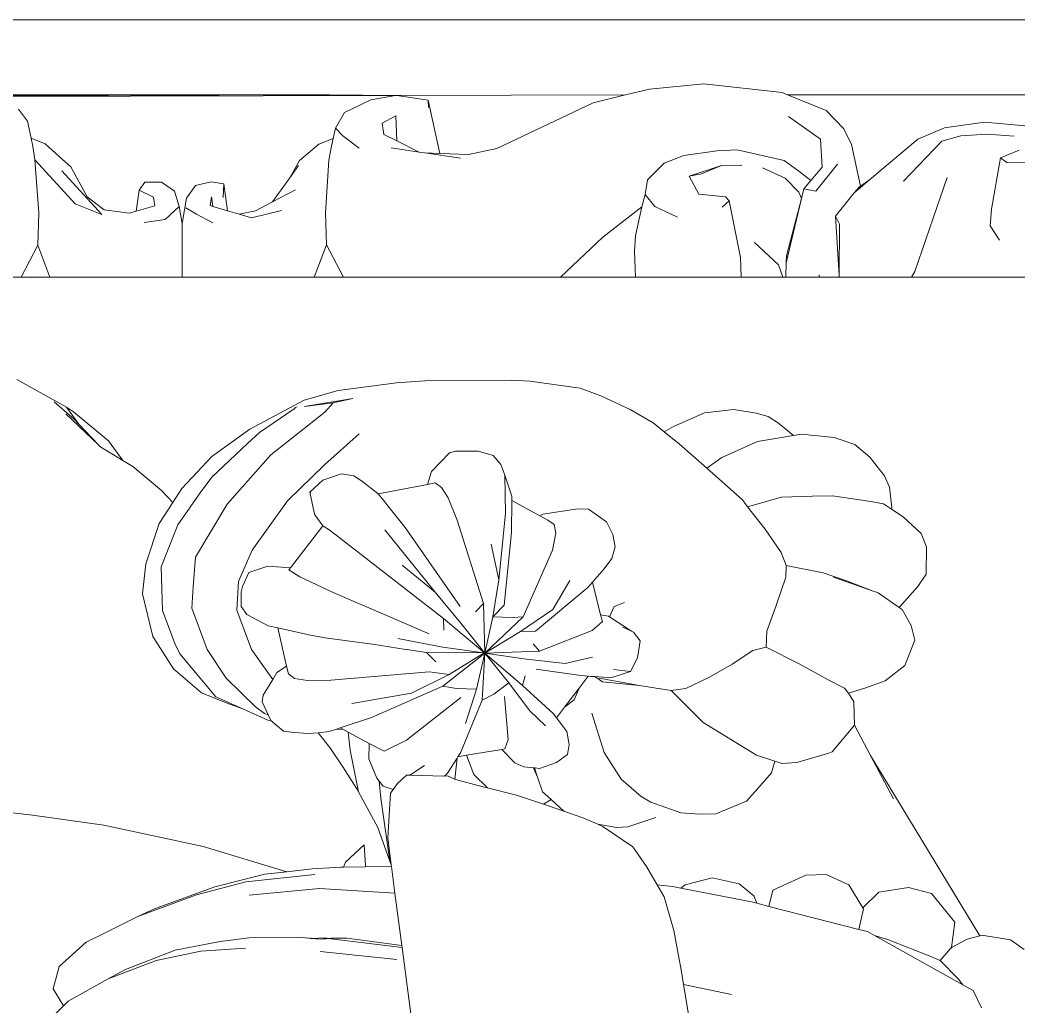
# Model space of a CAD drawing. Header units: millimetres. Extents: x 75500 to 345360, y -224327 to 19532.
# Drawn here: x 218877.2 to 219018.9, y 12338.1 to 12478 of the extents above; entities that cross this region are included whole.
import ezdxf

# ---------------------------------------------------------------- set-up
doc = ezdxf.new("R2010")
doc.units = ezdxf.units.MM
doc.header["$LTSCALE"] = 0.01
doc.layers.add('hatch', color=251, linetype='Continuous', lineweight=0)

# ---------------------------------------------------------------- blocks, each defined once
blk = doc.blocks.new('GANESH')
at = {"layer": 'hatch'}
for p, q in [((966931.471, -140963.904), (966931.471, -141110.717)), ((966936.322, -140997.708), (966936.323, -140970.204)), ((966938.249, -140983.253), (966938.408, -140981.622)), ((966948.154, -140981.259), (966948.154, -140989.677)), ((966940.71, -140983.498), (966940.725, -140982.247)), ((966991.096, -140983.254), (966991.72, -140982.373)), ((966938.882, -140984.776), (966939, -140983.017)), ((966940.416, -140983.903), (966939.904, -140982.699)), ((966938.249, -140983.253), (966938.093, -140984.943)), ((966940.71, -140983.498), (966940.416, -140983.903)), ((966990.791, -140985.108), (966991.096, -140983.254)), ((966940.416, -140983.903), (966943.744, -140984.487)), ((966945.738, -140983.973), (966944.813, -140984.563)), ((966938.468, -140987.528), (966938.093, -140984.943)), ((966938.986, -140986.485), (966938.882, -140984.776)), ((966944.813, -140984.563), (966943.744, -140984.487)), ((966990.791, -140985.108), (966990.847, -140985.243)), ((966979.158, -140992.326), (966990.847, -140985.243)), ((966990.847, -140985.243), (966991.062, -140986.074)), ((966994.387, -140985.683), (966994.021, -140986.339)), ((966995.51, -140985.141), (966994.387, -140985.683)), ((966994.021, -140986.339), (966990.823, -140992.079)), ((966991.609, -140987.08), (966991.062, -140986.074)), ((966994.021, -140986.339), (966993.661, -140986.629)), ((966938.986, -140986.485), (966939.338, -140987.713)), ((966989.953, -140986.858), (966988.096, -140988.388)), ((966991.609, -140987.08), (966989.953, -140986.858)), ((966993.661, -140986.629), (966992.436, -140987.82)), ((966938.468, -140987.528), (966939.19, -140989.268)), ((966941.927, -140990.203), (966939.338, -140987.713)), ((966944.314, -140988.279), (966941.675, -140987.358)), ((966991.656, -140987.121), (966991.609, -140987.08)), ((966991.674, -140987.147), (966992.436, -140987.82)), ((966947.78, -140989.451), (966944.314, -140988.279)), ((966992.436, -140987.82), (966992.133, -140988.521)), ((966964.753, -140989.048), (966965.633, -140988.711)), ((966967.395, -140988.717), (966965.633, -140988.711)), ((966967.395, -140988.717), (966968.205, -140989.262)), ((966987.717, -140989.877), (966988.096, -140988.388)), ((966992.133, -140988.521), (966991.099, -140991.162)), ((966941.834, -140992.389), (966939.19, -140989.268)), ((966948.154, -140989.677), (966947.78, -140989.451)), ((966964.753, -140989.048), (966963.692, -140990.209)), ((966969.561, -140990.467), (966968.205, -140989.262)), ((966970.722, -140989.695), (966971.682, -140989.458)), ((966971.682, -140989.458), (966973.329, -140990.117)), ((966948.154, -140989.677), (966948.154, -140994.364)), ((966963.692, -140990.209), (966963.181, -140990.981)), ((966969.691, -140990.281), (966969.561, -140990.467)), ((966969.691, -140990.281), (966970.722, -140989.695)), ((966973.329, -140990.117), (966974.304, -140991.383)), ((966988.022, -140991.8), (966987.717, -140989.877)), ((966963.084, -140990.947), (966961.767, -140991.093)), ((966963.084, -140990.947), (966963.181, -140990.981)), ((966969.561, -140990.467), (966968.617, -140991.829)), ((966979.158, -140992.326), (966981.964, -140990.838)), ((966961.025, -140991.425), (966959.808, -140992.378)), ((966961.025, -140991.425), (966961.767, -140991.093)), ((966962.848, -140991.482), (966962.679, -140992.304)), ((966963.181, -140990.981), (966962.848, -140991.482)), ((966974.785, -140992.71), (966974.304, -140991.383)), ((966991.099, -140991.162), (966990.823, -140992.079)), ((966967.596, -140994.738), (966968.497, -140992.154)), ((966967.84, -140993.883), (966968.497, -140992.154)), ((966968.497, -140992.154), (966968.549, -140992.006)), ((966968.549, -140992.006), (966968.617, -140991.829)), ((966989.032, -140992.842), (966988.022, -140991.8)), ((966990.823, -140992.079), (966990.57, -140992.533)), ((966941.834, -140992.389), (966942.248, -140992.986)), ((966942.682, -140993.389), (966941.834, -140992.389)), ((966958.989, -140993.342), (966959.808, -140992.378)), ((966962.679, -140992.304), (966962.316, -140994.804)), ((966974.785, -140992.71), (966975.108, -140993.767)), ((966977.192, -140993.371), (966979.158, -140992.326)), ((966987.531, -140993.734), (966989.032, -140992.842)), ((966989.032, -140992.842), (966989.092, -140992.789)), ((966990.426, -140993.094), (966989.092, -140992.789)), ((966990.426, -140993.094), (966990.57, -140992.533)), ((966939.549, -140993.562), (966942.248, -140992.986)), ((966942.248, -140992.986), (966942.287, -140993.042)), ((966942.682, -140993.389), (966942.287, -140993.042)), ((966944.185, -140994.595), (966942.682, -140993.389)), ((966958.549, -140994.698), (966958.989, -140993.342)), ((966975.673, -140993.42), (966975.108, -140993.767)), ((966975.673, -140993.42), (966977.192, -140993.371)), ((966978.92, -140994.829), (966977.192, -140993.371)), ((966988.934, -140998.934), (966990.426, -140993.094)), ((966937.337, -140995.207), (966938.529, -140994.057)), ((966939.549, -140993.562), (966938.529, -140994.057)), ((966967.303, -140995.402), (966967.84, -140993.883)), ((966974.245, -140995.082), (966974.792, -140994.024)), ((966975.108, -140993.767), (966974.792, -140994.024)), ((966986.861, -140995.203), (966987.531, -140993.734)), ((966942.561, -140995.874), (966940.826, -140994.47)), ((966944.703, -140994.348), (966944.185, -140994.595)), ((966948.029, -140994.363), (966944.185, -140994.595)), ((966948.029, -140994.363), (966944.703, -140994.348)), ((966948.154, -140994.364), (966948.029, -140994.363)), ((966948.154, -140994.364), (966948.154, -140995.662)), ((966958.549, -140994.698), (966958.326, -140996.814)), ((966962.346, -140996.105), (966962.316, -140994.804)), ((966978.92, -140994.829), (966978.993, -140995.036)), ((966937.337, -140995.207), (966936.322, -140997.708)), ((966941.016, -140995.467), (966939.193, -140995.575)), ((966941.878, -140996.198), (966941.016, -140995.467)), ((966967.303, -140995.402), (966966.845, -140997.802)), ((966973.206, -140996.963), (966974.245, -140995.082)), ((966979.6, -140997.103), (966978.993, -140995.036)), ((966986.918, -140996.529), (966986.861, -140995.203)), ((966939.193, -140995.575), (966937.733, -140997.659)), ((966942.561, -140995.874), (966942.423, -140996.66)), ((966948.154, -140995.662), (966948.001, -140995.662)), ((966948.154, -140995.662), (966948.154, -140997.821)), ((966962.409, -140998.107), (966962.346, -140996.105)), ((966941.878, -140996.198), (966941.283, -140996.978)), ((966942.423, -140996.66), (966941.878, -140996.198)), ((966942.423, -140996.66), (966943.038, -140996.819)), ((966986.918, -140996.529), (966987.889, -140998.662)), ((966940.572, -140997.938), (966941.283, -140996.978)), ((966942.634, -140996.976), (966941.723, -140997.874)), ((966943.038, -140996.819), (966942.634, -140996.976)), ((966943.038, -140996.819), (966947.226, -140997.804)), ((966943.038, -140996.819), (966946.772, -140997.783)), ((966957.615, -140998.297), (966958.413, -140997.336)), ((966958.413, -140997.336), (966958.326, -140996.814)), ((966958.804, -140999.659), (966958.413, -140997.336)), ((966973.206, -140996.963), (966972.136, -140999.107)), ((966979.675, -140998.053), (966979.6, -140997.103)), ((966935.623, -141003.15), (966936.179, -140998.062)), ((966936.322, -140997.708), (966936.179, -140998.062)), ((966940.572, -140997.938), (966939.9, -141000.974)), ((966941.723, -140997.874), (966941.057, -140999.348)), ((966947.226, -140997.804), (966946.772, -140997.783)), ((966948.154, -140997.821), (966947.226, -140997.804)), ((966948.154, -140998.011), (966947.34, -140998.3)), ((966948.154, -140997.821), (966948.154, -140998.011)), ((966948.154, -140998.011), (966948.154, -141000.726)), ((966966.845, -140997.802), (966966.003, -140998.134)), ((966967.585, -140997.836), (966966.845, -140997.802)), ((966969.42, -140998.449), (966967.585, -140997.836)), ((966979.515, -140998.548), (966979.675, -140998.053)), ((966947.34, -140998.3), (966945.889, -140999.856)), ((966957.615, -140998.297), (966957.179, -140998.981)), ((966962.409, -140998.107), (966963.039, -141000.305)), ((966966.003, -140998.134), (966964.474, -140999.157)), ((966971.099, -140999.056), (966969.42, -140998.449)), ((966979.132, -140999.728), (966979.515, -140998.548)), ((966980.28, -140998.764), (966979.515, -140998.548)), ((966988.934, -140998.934), (966987.889, -140998.662)), ((966956.965, -140999.76), (966957.179, -140998.981)), ((966963.039, -141000.305), (966964.474, -140999.157)), ((966972.136, -140999.107), (966971.099, -140999.056)), ((966972.355, -140999.966), (966972.136, -140999.107)), ((966980.28, -140998.764), (966981.296, -140999.639)), ((966988.736, -140999.708), (966988.934, -140998.934)), ((966956.965, -140999.76), (966956.726, -141001.192)), ((966959.838, -141001.974), (966958.804, -140999.659)), ((966973.241, -141001.307), (966972.355, -140999.966)), ((966979.132, -140999.728), (966977.008, -141003.189)), ((966982.105, -141000.387), (966981.296, -140999.639)), ((966988.248, -140999.902), (966987.467, -141000.852)), ((966988.736, -140999.708), (966988.248, -140999.902)), ((966988.645, -141000.063), (966988.736, -140999.708)), ((966960.532, -141002.957), (966962.582, -141000.636)), ((966962.582, -141000.636), (966963.039, -141000.305)), ((966982.105, -141000.387), (966982.931, -141002.364)), ((966988.645, -141000.063), (966987.749, -141004.631)), ((966939.948, -141002.293), (966939.9, -141000.974)), ((966940.909, -141002.008), (966940.883, -141000.686)), ((966943.193, -141001.501), (966946.87, -141000.763)), ((966946.87, -141000.763), (966948.154, -141000.726)), ((966948.154, -141000.726), (966948.154, -141007.58)), ((966956.933, -141003.098), (966956.726, -141001.192)), ((966973.241, -141001.307), (966974.075, -141002.777)), ((966987.467, -141000.852), (966987.078, -141002.614)), ((966942.932, -141001.736), (966942.764, -141003.468)), ((966943.193, -141001.501), (966942.932, -141001.736)), ((966943.607, -141001.949), (966943.193, -141001.501)), ((966994.649, -141001.343), (966993.999, -141004.46)), ((966939.948, -141002.293), (966940.258, -141004.445)), ((966941.606, -141004.093), (966940.909, -141002.008)), ((966941.44, -141003.296), (966940.909, -141002.008)), ((966959.838, -141001.974), (966960.532, -141002.957)), ((966982.931, -141002.364), (966982.949, -141003.425)), ((966935.959, -141006.663), (966935.623, -141003.15)), ((966957.827, -141005.122), (966956.933, -141003.098)), ((966958.977, -141004.718), (966960.532, -141002.957)), ((966974.811, -141004.32), (966974.075, -141002.777)), ((966974.938, -141005.258), (966977.008, -141003.189)), ((966987.078, -141002.614), (966987.548, -141004.348)), ((966941.44, -141003.296), (966941.606, -141004.093)), ((966942.764, -141003.468), (966941.606, -141004.093)), ((966982.88, -141004.629), (966982.949, -141003.425)), ((966993.999, -141004.46), (966999.016, -141003.622)), ((966940.749, -141005.707), (966940.258, -141004.445)), ((966974.938, -141005.258), (966974.811, -141004.32)), ((966987.548, -141004.348), (966987.749, -141004.631)), ((966993.041, -141004.62), (966993.999, -141004.46)), ((966944.253, -141004.848), (966943.575, -141006.316)), ((966957.827, -141005.122), (966958.162, -141005.717)), ((966958.977, -141004.718), (966958.162, -141005.717)), ((966982.88, -141004.629), (966982.173, -141006.59)), ((966987.643, -141005.172), (966987.529, -141006.18)), ((966987.749, -141004.631), (966987.643, -141005.172)), ((966990.497, -141005.086), (966988.311, -141005.724)), ((966990.497, -141005.086), (966993.041, -141004.62)), ((966941.825, -141006.793), (966940.749, -141005.707)), ((966958.162, -141005.717), (966957.588, -141006.421)), ((966974.938, -141005.258), (966974.704, -141006.784)), ((966987.529, -141006.18), (966988.311, -141005.724)), ((966943.575, -141006.316), (966942.776, -141006.954)), ((966956.73, -141007.923), (966957.588, -141006.421)), ((966983.787, -141008.063), (966983.175, -141006.263)), ((966986.355, -141006.863), (966987.529, -141006.18)), ((966936.334, -141008.224), (966935.959, -141006.663)), ((966942.776, -141006.954), (966941.825, -141006.793)), ((966943.591, -141007.171), (966942.776, -141006.954)), ((966974.704, -141006.784), (966974.61, -141007.312)), ((966981.813, -141007.218), (966982.173, -141006.59)), ((966986.355, -141006.863), (966985.067, -141007.75)), ((966943.591, -141007.171), (966945.556, -141009.706)), ((966945.462, -141007.57), (966943.591, -141007.171)), ((966946.47, -141007.641), (966945.462, -141007.57)), ((966948.154, -141007.58), (966946.47, -141007.641)), ((966948.154, -141007.58), (966948.154, -141012.443)), ((966971.15, -141007.7), (966971.091, -141007.831)), ((966971.718, -141007.267), (966971.15, -141007.7)), ((966972.816, -141007.454), (966971.718, -141007.267)), ((966973.708, -141007.903), (966972.816, -141007.454)), ((966974.14, -141009.926), (966974.61, -141007.312)), ((966974.386, -141009.72), (966974.61, -141007.312)), ((966980.69, -141008.5), (966981.813, -141007.218)), ((966983.763, -141009.694), (966985.067, -141007.75)), ((966936.373, -141023.062), (966936.334, -141008.224)), ((966936.839, -141010.326), (966936.334, -141008.224)), ((966956.73, -141007.923), (966955.83, -141009.832)), ((966969.228, -141008.294), (966969.501, -141008.971)), ((966970.174, -141009.26), (966971.091, -141007.831)), ((966971.091, -141007.831), (966970.837, -141008.389)), ((966973.708, -141007.903), (966973.579, -141009.01)), ((966974.111, -141009.178), (966973.708, -141007.903)), ((966983.787, -141008.063), (966983.827, -141008.817)), ((966964.002, -141009.458), (966964.819, -141009.052)), ((966965.634, -141008.888), (966964.819, -141009.052)), ((966966.378, -141009.115), (966965.634, -141008.888)), ((966970.174, -141009.26), (966969.501, -141008.971)), ((966980.69, -141008.5), (966978.961, -141009.614)), ((966983.615, -141010.029), (966983.827, -141008.817)), ((966945.556, -141009.706), (966948.154, -141012.443)), ((966963.177, -141010.635), (966964.002, -141009.458)), ((966967.048, -141009.6), (966966.378, -141009.115)), ((966967.048, -141009.6), (966967.908, -141010.365)), ((966970.034, -141009.836), (966970.127, -141009.334)), ((966970.034, -141009.836), (966970.461, -141009.713)), ((966970.127, -141009.334), (966970.174, -141009.26)), ((966971.046, -141010.388), (966970.461, -141009.713)), ((966974.111, -141009.178), (966974.042, -141010.212)), ((966974.386, -141009.72), (966974.042, -141010.212)), ((966978.961, -141009.614), (966976.413, -141010.402)), ((966983.763, -141009.694), (966983.615, -141010.029)), ((966939.794, -141016.577), (966936.839, -141010.326)), ((966955.343, -141011.16), (966955.83, -141009.832)), ((966967.908, -141010.365), (966970.034, -141009.836)), ((966967.908, -141010.365), (966968.272, -141010.663)), ((966973.199, -141012.143), (966972.78, -141010.367)), ((966974.042, -141010.212), (966974.024, -141010.482)), ((966983.615, -141010.029), (966983.186, -141010.996)), ((966963.177, -141010.635), (966963.17, -141011.324)), ((966968.272, -141010.663), (966971.102, -141014.063)), ((966972.389, -141013.794), (966971.046, -141010.388)), ((966973.973, -141011.131), (966974.011, -141010.648)), ((966974.011, -141010.648), (966974.024, -141010.482)), ((966974.785, -141011.239), (966974.011, -141010.648)), ((966983.186, -141010.996), (966982.771, -141012.219)), ((966954.896, -141014.422), (966955.343, -141011.16)), ((966963.517, -141013.593), (966963.17, -141011.324)), ((966973.973, -141011.131), (966973.554, -141014.03)), ((966975.535, -141011.561), (966974.785, -141011.239)), ((966976.011, -141012.176), (966974.785, -141011.239)), ((966976.011, -141012.176), (966975.535, -141011.561)), ((966969.681, -141012.933), (966967.819, -141011.832)), ((966972.907, -141014.638), (966973.199, -141012.143)), ((966976.702, -141012.704), (966976.011, -141012.176)), ((966977.594, -141012.029), (966976.702, -141012.704)), ((966978.433, -141011.877), (966977.594, -141012.029)), ((966978.433, -141011.877), (966979.084, -141011.996)), ((966979.084, -141011.996), (966979.611, -141012.7)), ((966982.771, -141012.219), (966982.013, -141013.045)), ((966982.771, -141012.219), (966982.318, -141013.554)), ((966948.154, -141012.443), (966948.154, -141026.514)), ((966964.17, -141012.855), (966963.903, -141013.267)), ((966964.731, -141012.739), (966964.17, -141012.855)), ((966965.834, -141012.962), (966964.731, -141012.739)), ((966970.17, -141014.866), (966965.834, -141012.962)), ((966969.681, -141012.933), (966971.125, -141015.042)), ((966974.618, -141014.911), (966976.425, -141012.914)), ((966976.702, -141012.704), (966976.425, -141012.914)), ((966979.611, -141012.7), (966979.993, -141013.811)), ((966963.619, -141013.784), (966963.517, -141013.593)), ((966963.619, -141013.784), (966963.903, -141013.267)), ((966976.245, -141014.462), (966977.227, -141013.422)), ((966981.505, -141013.6), (966980.561, -141013.925)), ((966982.013, -141013.045), (966981.505, -141013.6)), ((966982.318, -141013.554), (966981.727, -141015.293)), ((966982.318, -141013.554), (966982.013, -141013.045)), ((966962.614, -141015.607), (966963.619, -141013.784)), ((966971.102, -141014.063), (966971.125, -141015.042)), ((966972.389, -141013.794), (966971.922, -141014.22)), ((966972.389, -141013.794), (966972.519, -141017.349)), ((966979.951, -141014.19), (966979.882, -141014.812)), ((966979.951, -141014.19), (966980.561, -141013.925)), ((966979.957, -141014.133), (966979.951, -141014.19)), ((966980.561, -141013.925), (966979.957, -141014.133)), ((966979.963, -141014.083), (966979.957, -141014.133)), ((966979.963, -141014.083), (966979.993, -141013.811)), ((966954.896, -141014.422), (966954.828, -141015.631)), ((966972.519, -141017.349), (966970.17, -141014.866)), ((966970.17, -141014.866), (966970.203, -141015.565)), ((966972.519, -141017.349), (966972.907, -141014.638)), ((966974.618, -141014.911), (966973.987, -141014.734)), ((966976.245, -141014.462), (966974.439, -141015.8)), ((966979.882, -141014.812), (966979.633, -141015.41)), ((966971.125, -141015.042), (966972.519, -141017.349)), ((966974.618, -141014.911), (966972.519, -141017.349)), ((966979.633, -141015.41), (966978.762, -141016.255)), ((966981.727, -141015.293), (966981.255, -141017.185)), ((966954.842, -141020.946), (966954.828, -141015.631)), ((966960.982, -141016.05), (966960.293, -141016.31)), ((966960.982, -141016.05), (966962.34, -141015.605)), ((966963.475, -141016), (966960.982, -141016.05)), ((966962.614, -141015.607), (966962.34, -141015.605)), ((966964.694, -141015.622), (966962.614, -141015.607)), ((966967.772, -141016.438), (966963.475, -141016)), ((966969.406, -141016.088), (966964.694, -141015.622)), ((966969.406, -141016.088), (966970.173, -141016.826)), ((966970.203, -141015.565), (966970.173, -141016.826)), ((966972.519, -141017.349), (966974.439, -141015.8)), ((966975.174, -141016.774), (966974.439, -141015.8)), ((966978.116, -141015.826), (966975.332, -141016.063)), ((966978.714, -141016.048), (966978.116, -141015.826)), ((966978.762, -141016.255), (966978.714, -141016.048)), ((966939.794, -141016.577), (966940.2, -141018.405)), ((966959.435, -141017.788), (966959.713, -141016.81)), ((966959.713, -141016.81), (966960.293, -141016.31)), ((966965.464, -141016.947), (966967.772, -141016.438)), ((966970.173, -141016.826), (966967.772, -141016.438)), ((966972.519, -141017.349), (966970.173, -141016.826)), ((966975.556, -141017.519), (966975.174, -141016.774)), ((966979.137, -141018.533), (966978.762, -141016.255)), ((966963.905, -141019.134), (966969.302, -141017.441)), ((966972.519, -141017.349), (966969.302, -141017.441)), ((966969.834, -141017.96), (966969.302, -141017.441)), ((966972.519, -141017.349), (966970.276, -141020.031)), ((966972.519, -141017.349), (966970.585, -141018.908)), ((966972.507, -141017.433), (966972.123, -141020.067)), ((966972.475, -141021.126), (966972.507, -141017.433)), ((966972.507, -141017.433), (966972.519, -141017.349)), ((966972.538, -141017.456), (966972.507, -141017.433)), ((966972.519, -141017.349), (966974.664, -141020.08)), ((966974.857, -141017.886), (966972.519, -141017.349)), ((966975.556, -141017.519), (966972.519, -141017.349)), ((966972.538, -141017.456), (966973.892, -141019.657)), ((966981.255, -141017.185), (966980.391, -141018.062)), ((966981.202, -141017.396), (966980.731, -141019.175)), ((966981.255, -141017.185), (966981.202, -141017.396)), ((966959.43, -141019.256), (966959.435, -141017.788)), ((966974.857, -141017.886), (966974.819, -141019.178)), ((966977.078, -141018.611), (966974.857, -141017.886)), ((966978.979, -141018.936), (966975.556, -141017.519)), ((966980.391, -141018.062), (966979.137, -141018.533)), ((966940.2, -141018.405), (966940.126, -141020.274)), ((966979.243, -141019.105), (966979.137, -141018.533)), ((966940.423, -141018.927), (966940.088, -141021.234)), ((966959.43, -141019.256), (966959.538, -141019.642)), ((966963.905, -141019.134), (966962.457, -141019.734)), ((966969.499, -141018.944), (966964.378, -141022.509)), ((966970.585, -141018.908), (966968.556, -141020.562)), ((966974.819, -141019.178), (966974.664, -141020.08)), ((966978.161, -141022.422), (966975.397, -141018.916)), ((966979.243, -141019.105), (966978.979, -141018.936)), ((966979.316, -141019.152), (966979.243, -141019.105)), ((966980.678, -141019.299), (966979.316, -141019.152)), ((966980.289, -141019.775), (966979.316, -141019.152)), ((966980.678, -141019.299), (966980.479, -141019.763)), ((966980.731, -141019.175), (966980.678, -141019.299)), ((966959.538, -141019.642), (966960.734, -141020.809)), ((966962.457, -141019.734), (966961.776, -141020.17)), ((966965.084, -141026.713), (966970.276, -141020.031)), ((966971.02, -141020.009), (966970.276, -141020.031)), ((966972.123, -141020.067), (966971.578, -141022.988)), ((966973.892, -141019.657), (966973.722, -141020.95)), ((966973.892, -141019.657), (966975.116, -141022.096)), ((966974.664, -141020.08), (966976.688, -141024.707)), ((966980.289, -141019.775), (966980.489, -141019.966)), ((966980.432, -141022.217), (966980.489, -141019.966)), ((966980.489, -141019.966), (966980.479, -141019.763)), ((966940.126, -141020.274), (966936.673, -141021.034)), ((966940.126, -141020.274), (966940.088, -141021.234)), ((966961.776, -141020.17), (966961.486, -141020.575)), ((966961.582, -141021.071), (966961.486, -141020.575)), ((966968.556, -141020.562), (966964.526, -141023.837)), ((966966.808, -141022.715), (966968.556, -141020.562)), ((966973.079, -141020.537), (966972.475, -141021.126)), ((966936.673, -141021.034), (966936.373, -141023.062)), ((966937.136, -141021.006), (966936.673, -141021.034)), ((966940.088, -141021.234), (966940.034, -141021.606)), ((966955.006, -141023.074), (966954.842, -141020.946)), ((966960.734, -141020.809), (966961.582, -141021.071)), ((966962.2, -141024.262), (966961.582, -141021.071)), ((966971.273, -141020.95), (966968.581, -141027.181)), ((966972.273, -141022.433), (966972.475, -141021.126)), ((966974.277, -141027.33), (966973.722, -141020.95)), ((966980.432, -141022.217), (966979.794, -141021.273)), ((966940.034, -141021.606), (966939.311, -141023.059)), ((966940.034, -141021.606), (966939.769, -141023.435)), ((966964.378, -141022.509), (966962.744, -141023.811)), ((966971.928, -141024.639), (966972.282, -141022.463)), ((966972.273, -141022.433), (966972.282, -141022.463)), ((966975.116, -141022.096), (966975.772, -141025.976)), ((966978.878, -141023.889), (966978.161, -141022.422)), ((966980.428, -141022.424), (966980.432, -141022.217)), ((966980.958, -141023.018), (966980.428, -141022.424)), ((966991.609, -141022.716), (966996.078, -141022.133)), ((966936.321, -141027.43), (966936.373, -141023.143)), ((966936.373, -141023.062), (966936.367, -141023.105)), ((966936.373, -141023.143), (966936.367, -141023.105)), ((966936.446, -141050.574), (966936.373, -141023.143)), ((966936.658, -141024.752), (966936.373, -141023.143)), ((966939.311, -141023.059), (966937.689, -141023.13)), ((966938.173, -141024.008), (966937.689, -141023.13)), ((966939.311, -141023.059), (966938.894, -141023.897)), ((966955.006, -141023.074), (966955.487, -141026.863)), ((966980.958, -141023.018), (966981.348, -141023.286)), ((966981.348, -141023.286), (966981.134, -141023.944)), ((966981.348, -141023.286), (966981.604, -141023.462)), ((966986.356, -141023.402), (966988.072, -141023.178)), ((966987.772, -141028.076), (966988.072, -141023.178)), ((966988.072, -141023.178), (966991.468, -141022.734)), ((966990.991, -141026.29), (966991.468, -141022.734)), ((966991.609, -141022.716), (966991.013, -141027.521)), ((966991.468, -141022.734), (966991.609, -141022.716)), ((966991.849, -141028.036), (966992.382, -141023.061)), ((966938.894, -141023.897), (966938.173, -141024.008)), ((966962.2, -141024.262), (966962.717, -141023.846)), ((966962.744, -141023.811), (966962.717, -141023.846)), ((966978.366, -141024.847), (966978.878, -141023.889)), ((966981.134, -141023.944), (966980.816, -141024.195)), ((966981.604, -141023.462), (966984.49, -141023.645)), ((966986, -141023.501), (966981.918, -141024.103)), ((966983.829, -141024.28), (966986, -141023.501)), ((966984.49, -141023.645), (966986.231, -141023.418)), ((966986, -141023.501), (966986.231, -141023.418)), ((966986.231, -141023.418), (966986.356, -141023.402)), ((966986.356, -141023.402), (966986.372, -141025.106)), ((966962.166, -141024.289), (966961.341, -141025.351)), ((966962.166, -141024.289), (966962.2, -141024.262)), ((966980.625, -141024.345), (966979.368, -141024.869)), ((966980.816, -141024.195), (966980.625, -141024.345)), ((966981.918, -141024.103), (966980.816, -141024.195)), ((966983.829, -141024.28), (966981.507, -141025.536)), ((966936.658, -141024.752), (966937.469, -141026.462)), ((966971.523, -141027.726), (966971.928, -141024.639)), ((966977.358, -141026.734), (966976.688, -141024.707)), ((966977.637, -141026.211), (966978.366, -141024.847)), ((966978.366, -141024.847), (966979.368, -141024.869)), ((966986.291, -141025.086), (966984.948, -141025.181)), ((966986.073, -141026.376), (966984.948, -141025.181)), ((966986.372, -141025.106), (966986.291, -141025.086)), ((966986.372, -141025.106), (966986.394, -141026.521)), ((966939.791, -141025.51), (966938.978, -141026.563)), ((966956.535, -141029.04), (966956.019, -141025.914)), ((966956.294, -141027.18), (966956.019, -141025.914)), ((966960.29, -141027.719), (966958.303, -141025.494)), ((966960.888, -141026.651), (966961.017, -141025.854)), ((966961.017, -141025.854), (966961.341, -141025.351)), ((966978.801, -141026.078), (966981.507, -141025.536)), ((966979.882, -141026.552), (966981.305, -141025.645)), ((966981.507, -141025.536), (966981.305, -141025.645)), ((966938.486, -141027.042), (966937.469, -141026.462)), ((966948.154, -141026.514), (966946.044, -141027.619)), ((966948.154, -141026.514), (966948.154, -141028.41)), ((966977.358, -141026.734), (966977.455, -141026.552)), ((966977.455, -141026.552), (966977.637, -141026.211)), ((966977.455, -141026.552), (966977.46, -141027.044)), ((966978.801, -141026.078), (966977.637, -141026.211)), ((966979.882, -141026.552), (966978.624, -141027.412)), ((966986.394, -141026.521), (966986.073, -141026.376)), ((966986.394, -141026.521), (966986.387, -141026.696)), ((966990.984, -141027.336), (966990.991, -141026.29)), ((966938.978, -141026.563), (966938.486, -141027.042)), ((966939.156, -141027.182), (966938.486, -141027.042)), ((966939.525, -141028.119), (966939.156, -141027.182)), ((966939.657, -141027.287), (966939.156, -141027.182)), ((966956.117, -141029.069), (966955.487, -141026.863)), ((966956.294, -141027.18), (966956.535, -141029.04)), ((966956.894, -141027.725), (966956.294, -141027.18)), ((966960.888, -141026.651), (966961.307, -141027.853)), ((966965.084, -141026.713), (966964.525, -141027.445)), ((966968.581, -141027.181), (966967.572, -141029.355)), ((966977.46, -141027.044), (966977.358, -141026.734)), ((966977.596, -141027.456), (966977.46, -141027.044)), ((966986.498, -141028.548), (966986.387, -141026.696)), ((966936.322, -141065.77), (966936.321, -141027.43)), ((966936.393, -141050.921), (966936.321, -141027.43)), ((966940.555, -141027.457), (966939.657, -141027.287)), ((966943.981, -141027.688), (966940.555, -141027.457)), ((966946.044, -141027.619), (966943.981, -141027.688)), ((966948.154, -141028.41), (966946.044, -141027.619)), ((966959.667, -141031.224), (966956.894, -141027.725)), ((966962.652, -141030.157), (966960.29, -141027.719)), ((966961.307, -141027.853), (966962.079, -141028.703)), ((966964.525, -141027.445), (966964.256, -141027.858)), ((966971.523, -141027.726), (966971.322, -141028.758)), ((966974.298, -141028.858), (966974.277, -141027.33)), ((966977.596, -141027.456), (966977.681, -141028.164)), ((966977.681, -141028.164), (966978.624, -141027.412)), ((966990.982, -141027.672), (966991.013, -141027.521)), ((966990.982, -141027.672), (966991.046, -141027.852)), ((966991.011, -141028.664), (966990.982, -141027.672)), ((966991.013, -141027.521), (966990.984, -141027.336)), ((966991.013, -141027.521), (966991.039, -141027.641)), ((966991.039, -141027.641), (966991.046, -141027.852)), ((966991.046, -141027.852), (966991.052, -141028.009)), ((966939.525, -141028.119), (966940.588, -141029.378)), ((966948.154, -141028.41), (966948.154, -141036.981)), ((966963.409, -141028.428), (966962.079, -141028.703)), ((966963.561, -141028.375), (966963.409, -141028.428)), ((966963.561, -141028.375), (966964.256, -141027.858)), ((966966.978, -141029.961), (966964.256, -141027.858)), ((966977.681, -141028.164), (966977.721, -141028.808)), ((966987.341, -141032.85), (966986.871, -141028.386)), ((966988.2, -141032.643), (966987.772, -141028.076)), ((966991.011, -141028.664), (966991.052, -141028.009)), ((966957.988, -141032.586), (966956.117, -141029.069)), ((966962.094, -141028.628), (966962.079, -141028.703)), ((966970.886, -141030.779), (966971.322, -141028.758)), ((966974.298, -141028.858), (966974.154, -141029.689)), ((966977.668, -141029.712), (966977.721, -141028.808)), ((966986.498, -141028.548), (966986.685, -141030.189)), ((966990.955, -141029.226), (966990.974, -141028.99)), ((966990.974, -141028.99), (966990.991, -141028.866)), ((966990.975, -141028.819), (966990.994, -141028.734)), ((966990.975, -141028.819), (966990.991, -141028.866)), ((966991.011, -141028.664), (966990.976, -141028.645)), ((966990.994, -141028.734), (966991.011, -141028.664)), ((966941.707, -141030.002), (966940.588, -141029.378)), ((966941.707, -141030.002), (966940.917, -141029.439)), ((966942.49, -141029.632), (966943.269, -141031.115)), ((966956.591, -141029.635), (966956.549, -141029.526)), ((966956.682, -141029.719), (966956.591, -141029.635)), ((966956.682, -141029.719), (966958.225, -141031.958)), ((966967.572, -141029.355), (966967.108, -141030.062)), ((966974.154, -141029.689), (966973.866, -141030.086)), ((966977.668, -141029.712), (966977.578, -141030.418)), ((966990.955, -141029.226), (966990.967, -141032.63)), ((966943.269, -141031.115), (966941.707, -141030.002)), ((966962.652, -141030.157), (966965.835, -141032.451)), ((966966.871, -141031.431), (966966.978, -141029.961)), ((966967.108, -141030.062), (966966.978, -141029.961)), ((966973.354, -141030.205), (966970.886, -141030.779)), ((966973.866, -141030.086), (966973.354, -141030.205)), ((966973.354, -141030.205), (966973.774, -141030.835)), ((966976.883, -141031.232), (966977.578, -141030.418)), ((966985.05, -141035.614), (966986.685, -141030.189)), ((966986.685, -141030.189), (966986.848, -141031.616)), ((966943.821, -141030.541), (966944.301, -141032.475)), ((966970.751, -141031.404), (966970.886, -141030.779)), ((966973.774, -141030.835), (966974.227, -141031.109)), ((966943.269, -141031.115), (966943.846, -141032.214)), ((966962.853, -141034.064), (966959.667, -141031.224)), ((966966.871, -141031.431), (966967.281, -141032.666)), ((966970.751, -141031.404), (966970.01, -141032.792)), ((966974.227, -141031.109), (966972.277, -141032.493)), ((966974.227, -141031.109), (966975.243, -141031.725)), ((966975.67, -141031.795), (966975.243, -141031.725)), ((966975.67, -141031.795), (966976.508, -141031.406)), ((966975.999, -141032.218), (966976.433, -141031.633)), ((966976.853, -141031.428), (966976.128, -141033.049)), ((966976.508, -141031.406), (966976.433, -141031.633)), ((966976.508, -141031.406), (966976.883, -141031.232)), ((966976.883, -141031.232), (966976.853, -141031.428)), ((966986.848, -141031.616), (966987.659, -141034.859)), ((966944.065, -141033.279), (966943.846, -141032.214)), ((966958.919, -141032.742), (966958.225, -141031.958)), ((966975.999, -141032.218), (966974.143, -141034.12)), ((966944.301, -141032.475), (966944.065, -141033.279)), ((966959.76, -141035.05), (966957.988, -141032.586)), ((966958.919, -141032.742), (966961.116, -141035.067)), ((966965.835, -141032.451), (966967.884, -141033.332)), ((966967.281, -141032.666), (966968.203, -141033.077)), ((966970.01, -141032.792), (966969.499, -141033.155)), ((966972.277, -141032.493), (966969.74, -141033.426)), ((966987.341, -141032.85), (966988.184, -141036.045)), ((966991.206, -141034.512), (966990.967, -141032.63)), ((966991.651, -141032.867), (966991.842, -141035.777)), ((966944.065, -141033.279), (966943.841, -141034.038)), ((966967.884, -141033.332), (966969.74, -141033.426)), ((966968.553, -141033.163), (966968.203, -141033.077)), ((966968.553, -141033.163), (966969.305, -141033.164)), ((966969.305, -141033.164), (966969.499, -141033.155)), ((966976.128, -141033.049), (966975.35, -141034.793)), ((966976.128, -141033.049), (966975.748, -141034.12)), ((966942.099, -141034.277), (966941.969, -141035.095)), ((966943.841, -141034.038), (966942.099, -141034.277)), ((966942.976, -141034.325), (966942.099, -141034.277)), ((966943.841, -141034.038), (966943.56, -141034.992)), ((966962.853, -141034.064), (966966.302, -141036.115)), ((966972.275, -141035.367), (966974.143, -141034.12)), ((966975.081, -141035.737), (966975.748, -141034.12)), ((966975.35, -141034.793), (966972.572, -141037.125)), ((966987.659, -141034.859), (966989.091, -141038.781)), ((966991.778, -141037.437), (966991.206, -141034.512)), ((966942.204, -141036.119), (966941.969, -141035.095)), ((966943.56, -141034.992), (966942.944, -141035.073)), ((966943.509, -141035.168), (966942.944, -141035.073)), ((966943.56, -141034.992), (966943.509, -141035.168)), ((966944.626, -141034.982), (966944.061, -141036.043)), ((966961.837, -141037.011), (966959.76, -141035.05)), ((966962.129, -141035.803), (966961.116, -141035.067)), ((966969.611, -141036.356), (966972.275, -141035.367)), ((966983.661, -141042.071), (966985.05, -141035.614)), ((966943.025, -141036.71), (966942.204, -141036.119)), ((966944.061, -141036.043), (966943.641, -141036.737)), ((966962.129, -141035.803), (966964.206, -141037.269)), ((966966.302, -141036.115), (966968.221, -141036.269)), ((966968.221, -141036.269), (966969.611, -141036.356)), ((966975.081, -141035.737), (966973.546, -141037.538)), ((966989.599, -141039.858), (966988.184, -141036.045)), ((966991.842, -141035.777), (966992.446, -141038.671)), ((966944.662, -141036.982), (966943.025, -141036.71)), ((966941.991, -141038.331), (966942.571, -141037.488)), ((966943.57, -141037.172), (966942.571, -141037.488)), ((966943.57, -141037.172), (966944.662, -141036.982)), ((966944.409, -141038.079), (966943.57, -141037.172)), ((966948.154, -141036.981), (966944.662, -141036.982)), ((966948.154, -141036.981), (966948.154, -141045.556)), ((966961.837, -141037.011), (966962.743, -141037.592)), ((966964.206, -141037.269), (966966.917, -141038.334)), ((966971.899, -141037.464), (966969.762, -141038.253)), ((966973.546, -141037.538), (966971.433, -141038.878)), ((966972.572, -141037.125), (966971.899, -141037.464)), ((966991.778, -141037.437), (966993.019, -141040.664)), ((966944.597, -141039.443), (966944.409, -141038.079)), ((966961.985, -141038.317), (966962.743, -141037.592)), ((966962.743, -141037.592), (966964.113, -141038.469)), ((966941.991, -141038.331), (966941.985, -141039.392)), ((966942.511, -141039.773), (966942.963, -141038.838)), ((966943.531, -141038.747), (966942.963, -141038.838)), ((966943.531, -141038.747), (966943.876, -141039.954)), ((966961.985, -141038.317), (966960.41, -141040.171)), ((966964.113, -141038.469), (966966.729, -141039.336)), ((966969.762, -141038.253), (966966.917, -141038.334)), ((966989.599, -141039.858), (966989.091, -141038.781)), ((966992.446, -141038.671), (966993.639, -141041.772)), ((966942.511, -141039.773), (966941.985, -141039.392)), ((966966.729, -141039.336), (966968.663, -141039.562)), ((966968.663, -141039.562), (966971.433, -141038.878)), ((966942.511, -141039.773), (966943.876, -141039.954)), ((966943.876, -141039.954), (966943.999, -141040.386)), ((966989.599, -141039.858), (966990.776, -141042.245)), ((966943.999, -141040.386), (966943.789, -141042.037)), ((966960.41, -141040.171), (966960.021, -141040.825)), ((966993.639, -141041.772), (966993.019, -141040.664)), ((966960.021, -141040.825), (966958.753, -141041.755)), ((966960.021, -141040.825), (966959.132, -141042.316)), ((966943.789, -141042.037), (966942.946, -141043.153)), ((966958.753, -141041.755), (966956.871, -141044.026)), ((966983.015, -141046.691), (966983.661, -141042.071)), ((966995.086, -141044.38), (966993.639, -141041.772)), ((966944.083, -141042.181), (966941.262, -141044.791)), ((966943.393, -141043.92), (966944.083, -141042.181)), ((966959.023, -141042.418), (966957.01, -141044.518)), ((966959.023, -141042.418), (966957.668, -141043.684)), ((966959.132, -141042.316), (966959.023, -141042.418)), ((966991.254, -141043.197), (966990.776, -141042.245)), ((966942.946, -141043.153), (966940.989, -141044.208)), ((966992.828, -141044.95), (966991.254, -141043.197)), ((966943.393, -141043.92), (966941.593, -141045.56)), ((966957.346, -141043.984), (966956.217, -141045.282)), ((966957.668, -141043.684), (966956.583, -141044.475)), ((966956.583, -141044.475), (966956.871, -141044.026)), ((966957.668, -141043.684), (966957.346, -141043.984)), ((966940.989, -141044.208), (966940.511, -141044.742)), ((966954.775, -141047.704), (966956.583, -141044.475)), ((966995.372, -141044.668), (966994.275, -141045.346)), ((966995.372, -141044.668), (966995.086, -141044.38)), ((966996.47, -141045.772), (966995.372, -141044.668)), ((966939.499, -141045.874), (966940.511, -141044.742)), ((966992.828, -141044.95), (966994.275, -141045.346)), ((966939.14, -141046.782), (966939.499, -141045.874)), ((966941.593, -141045.56), (966940.546, -141046.539)), ((966948.154, -141045.556), (966946.064, -141046.347)), ((966948.154, -141045.556), (966948.154, -141047.42)), ((966940.546, -141046.539), (966939.664, -141046.673)), ((966943.981, -141046.268), (966940.546, -141046.539)), ((966946.064, -141046.347), (966943.981, -141046.268)), ((966948.154, -141047.42), (966946.064, -141046.347)), ((966937.253, -141047.587), (966938.032, -141047.013)), ((966938.032, -141047.013), (966939.14, -141046.782)), ((966939.14, -141046.782), (966939.664, -141046.673)), ((966982.715, -141049.238), (966983.015, -141046.691)), ((966948.154, -141047.42), (966948.154, -141061.466))]:
    blk.add_line(p, q, dxfattribs=at)

msp = doc.modelspace()

# ---------------------------------------------------------------- block references
at = {"layer": 'hatch', "xscale": 2.188908227956443, "yscale": 2.188908227956443, "zscale": 2.188908227956443, "rotation": 270}
msp.add_blockref('GANESH', (527617.23, 2129002.29), dxfattribs=at)

doc.saveas('drawing.dxf')
